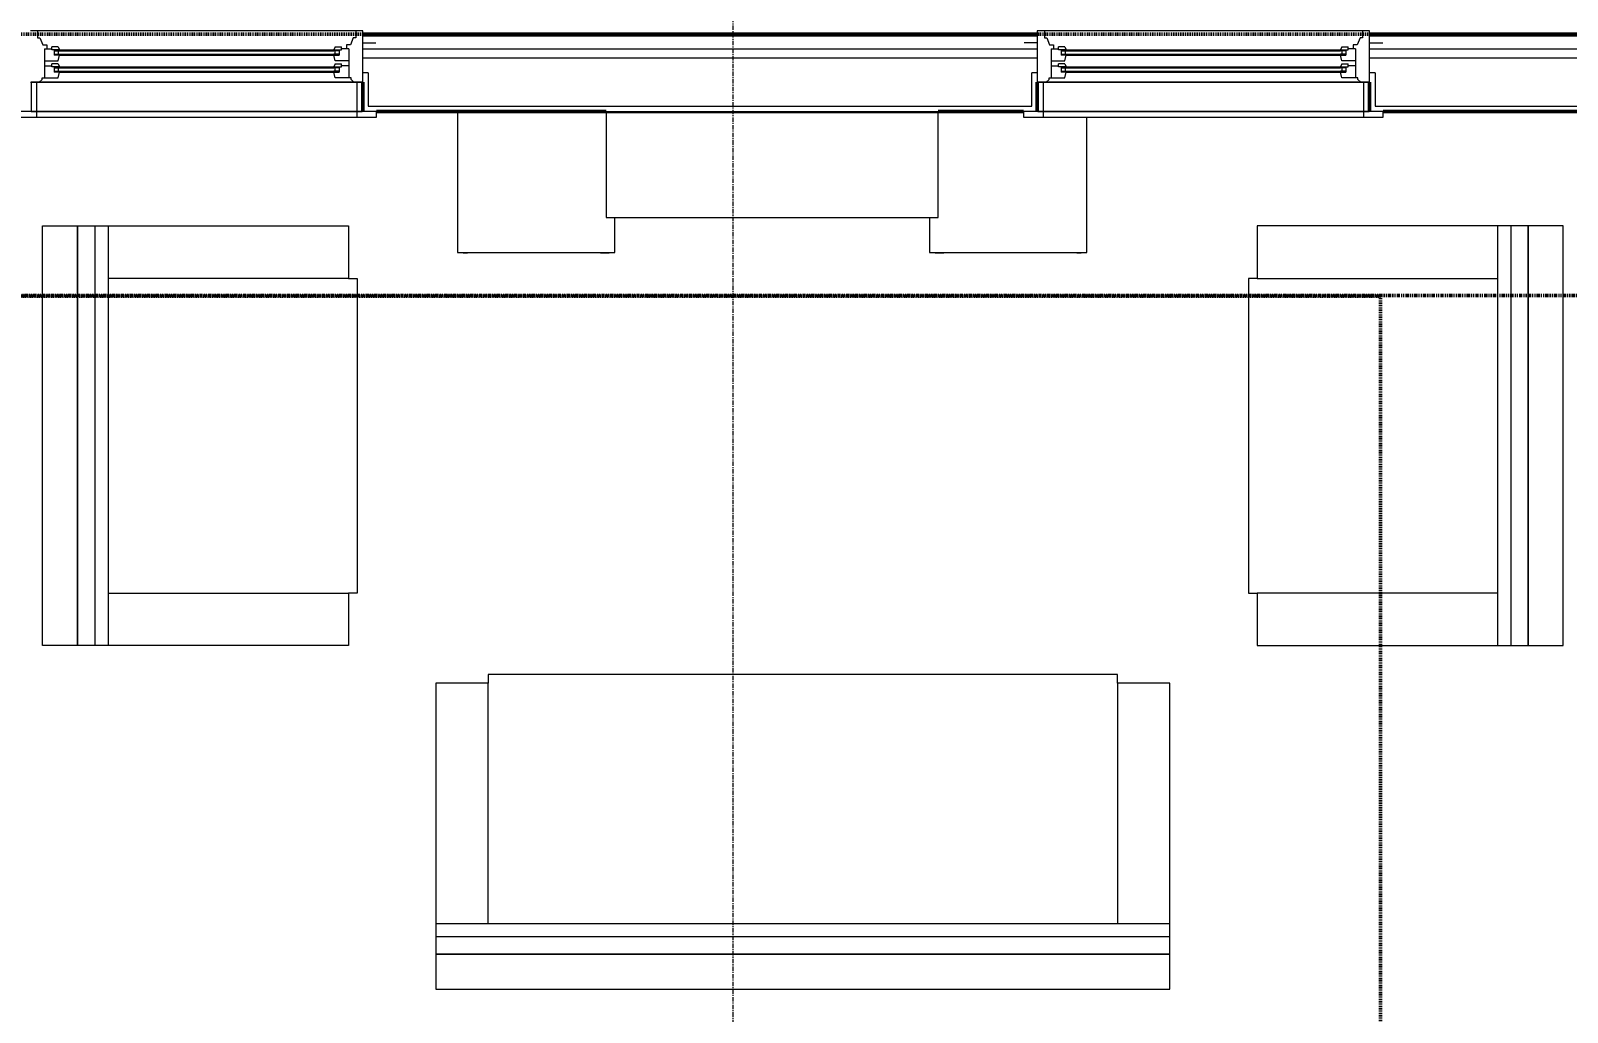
# Model space of a CAD drawing. Header units: inches. Extents: x -4217 to -1814, y 9706 to 12425.
# Drawn here: x -2253.7 to -2077.9, y 12006.7 to 12119 of the extents above; entities that cross this region are included whole.
import ezdxf

# ---------------------------------------------------------------- set-up
doc = ezdxf.new("R2010")
doc.units = ezdxf.units.IN
doc.header["$MEASUREMENT"] = 0
for name, pattern in [('Dash 1_16_', [0.125, 0.0625, -0.0625]), ('Double Dash 3_8_', [1, 0.375, -0.125, 0.125, -0.125, 0.125, -0.125]), ('Grid Line 1_2_', [0.875, 0.5, -0.125, 0.125, -0.125])]:
    doc.linetypes.add(name, pattern=pattern)
for name, color, linetype, lineweight in [('A-ANNO-DIMS', 211, 'Continuous', 9), ('A-ANNO-DIMS-96', 211, 'Continuous', 9), ('A-GLAZ-3', 7, 'Continuous', 9), ('A-GLAZ-4', 50, 'Continuous', 20), ('A-WALL-3', 250, 'Continuous', 50), ('A-WALL-4', 10, 'Continuous', 13), ('C-PROP-LINE-1', 250, 'Double Dash 3_8_', 50), ('C-PROP-LINE-2', 91, 'Dash 1_16_', 50), ('I-FURN', 30, 'Continuous', 9), ('I-FURN-1', 7, 'Continuous', 9), ('S-GRID-1', 1, 'Grid Line 1_2_', 9)]:
    doc.layers.add(name, color=color, linetype=linetype, lineweight=lineweight)
doc.styles.add('Century Gothic', font='ufonts.com_century-gothic.ttf', dxfattribs={"height": 9})
doc.dimstyles.new('OD__1_8__Tol__', dxfattribs={"dimscale": 12, "dimtxt": 9.397514, "dimasz": 1, "dimexe": 0.75, "dimexo": 0.5, "dimgap": 0.125, "dimtad": 1, "dimdec": 3, "dimrnd": 0.125, "dimzin": 3, "dimdsep": 46, "dimlunit": 4, "dimtxsty": 'Century Gothic', "dimblk1": 'OBLIQUE', "dimblk2": 'OBLIQUE', "dimsah": 1, "dimcen": 0.09, "dimdle": 0.75, "dimazin": 0, "dimtfac": 1, "dimtdec": 4, "dimtix": 1, "dimtmove": 0, "dimatfit": 3, "dimfxl": 1, "dimtvp": 1, "dimtfill": 1, "dimfrac": 2, "dimtolj": 1, "dimtzin": 0, "dimarcsym": 2})

# ---------------------------------------------------------------- blocks, each defined once
blk = doc.blocks.new('DIMBLOCK1-FLOOR PLAN - 2ND FLOOR')
at = {"layer": 'A-ANNO-DIMS-96'}
for p, q in [((-3857.97, 12120.15), (-3857.97, 12244.86)), ((-2070.67, 12120.15), (-2070.67, 12244.86)), ((-3866.97, 12235.86), (-2061.67, 12235.86)), ((-3857.97, 12235.86), (-3857.97, 12120.15)), ((-2070.67, 12235.86), (-2070.67, 12120.15))]:
    blk.add_line(p, q, dxfattribs=at)
at = {"layer": 'A-ANNO-DIMS-96', "lineweight": 50}
for p, q in [((-3857.97, 12235.86), (-3851.97, 12241.86)), ((-2070.67, 12235.86), (-2064.67, 12241.86)), ((-3857.97, 12235.86), (-3863.97, 12229.86)), ((-2070.67, 12235.86), (-2076.67, 12229.86))]:
    blk.add_line(p, q, dxfattribs=at)
at = {"layer": 'A-ANNO-DIMS-96', "color": 0, "insert": (-3002.06, 12248.89), "char_height": 9, "width": 90.5741, "attachment_point": 1, "line_spacing_factor": 0.984502, "style": 'Century Gothic', "bg_fill": 3, "box_fill_scale": 1.25, "bg_fill_color": 256, "bg_fill_true_color": 13158600, "bg_fill_transparency": 0}
blk.add_mtext('148\' - 11 1/4"', dxfattribs=at)
blk = doc.blocks.new('_Oblique')
at = {"color": 0, "linetype": 'ByBlock', "lineweight": -2}
blk.add_line((-0.5, -0.5), (0.5, 0.5), dxfattribs=at)

msp = doc.modelspace()

# ---------------------------------------------------------------- linework, layer by layer
at = {"layer": 'A-GLAZ-3'}
for p, q in [((-2215.77452, 12113.0894), (-2253.67296, 12113.0894)), ((-2253.67296, 12113.0894), (-2253.67296, 12109.7144)), ((-2253.04796, 12113.0894), (-2253.04796, 12109.7144)), ((-2216.39952, 12113.0894), (-2216.39952, 12109.7144)), ((-2215.77452, 12109.7144), (-2215.77452, 12113.0894)), ((-2100.57452, 12113.0894), (-2138.47296, 12113.0894)), ((-2138.47296, 12113.0894), (-2138.47296, 12109.7144)), ((-2137.84796, 12113.0894), (-2137.84796, 12109.7144)), ((-2101.19952, 12113.0894), (-2101.19952, 12109.7144)), ((-2100.57452, 12109.7144), (-2100.57452, 12113.0894)), ((-2214.14952, 12109.7144), (-2255.29796, 12109.7144)), ((-2255.29796, 12109.0894), (-2214.14952, 12109.0894)), ((-2253.67296, 12109.7144), (-2215.77452, 12109.7144)), ((-2253.04796, 12109.7144), (-2253.04796, 12109.0894)), ((-2216.39952, 12109.7144), (-2216.39952, 12109.0894)), ((-2214.14952, 12109.0894), (-2214.14952, 12109.7144)), ((-2098.94952, 12109.7144), (-2140.09796, 12109.7144)), ((-2140.09796, 12109.7144), (-2140.09796, 12109.0894)), ((-2140.09796, 12109.0894), (-2098.94952, 12109.0894)), ((-2138.47296, 12109.7144), (-2100.57452, 12109.7144)), ((-2137.84796, 12109.7144), (-2137.84796, 12109.0894)), ((-2101.19952, 12109.7144), (-2101.19952, 12109.0894)), ((-2098.94952, 12109.0894), (-2098.94952, 12109.7144))]:
    msp.add_line(p, q, dxfattribs=at)
at = {"layer": 'A-GLAZ-4'}
for p, q in [((-2253.73546, 12113.0894), (-2215.71202, 12113.0894)), ((-2138.53546, 12113.0894), (-2100.51202, 12113.0894))]:
    msp.add_line(p, q, dxfattribs=at)
at = {"layer": 'A-WALL-3'}
for p, q in [((-2215.71202, 12113.0894), (-2215.71202, 12109.7144)), ((-2138.53546, 12109.7144), (-2138.53546, 12113.0894)), ((-2100.51202, 12113.0894), (-2100.51202, 12109.7144)), ((-2214.14952, 12109.7144), (-2187.87076, 12109.7144)), ((-2149.87076, 12109.7144), (-2140.09796, 12109.7144)), ((-2098.94952, 12109.7144), (-2076.79874, 12109.7144))]:
    msp.add_line(p, q, dxfattribs=at)
at = {"layer": 'A-WALL-4'}
for p, q in [((-2215.08702, 12110.3394), (-2139.16046, 12110.3394)), ((-2099.88702, 12110.3394), (-2076.17374, 12110.3394))]:
    msp.add_line(p, q, dxfattribs=at)
at = {"layer": 'C-PROP-LINE-1'}
msp.add_line((-3833.41046, 12088.68951), (-1910.86928, 12088.68951), dxfattribs=at)
at = {"layer": 'C-PROP-LINE-2'}
for p, q in [((-2099.26202, 12088.5894), (-3832.16202, 12088.5894)), ((-2099.26202, 11277.2894), (-2099.26202, 12088.5894))]:
    msp.add_line(p, q, dxfattribs=at)
at = {"layer": 'I-FURN'}
for p, q in [((-2248.36049, 12096.6394), (-2248.36049, 12048.6394)), ((-2248.36049, 12096.6394), (-2244.86049, 12096.6394)), ((-2248.36049, 12048.6394), (-2248.36049, 12096.6394)), ((-2246.36049, 12096.6394), (-2246.36049, 12048.6394)), ((-2244.86049, 12096.6394), (-2217.36049, 12096.6394)), ((-2244.86049, 12096.6394), (-2244.86049, 12048.6394)), ((-2217.36049, 12096.6394), (-2217.36049, 12090.6394)), ((-2085.86049, 12096.6394), (-2113.36049, 12096.6394)), ((-2113.36049, 12096.6394), (-2113.36049, 12090.6394)), ((-2082.36049, 12096.6394), (-2085.86049, 12096.6394)), ((-2085.86049, 12096.6394), (-2085.86049, 12048.6394)), ((-2084.36049, 12096.6394), (-2084.36049, 12048.6394)), ((-2082.36049, 12096.6394), (-2082.36049, 12048.6394)), ((-2082.36049, 12048.6394), (-2082.36049, 12096.6394)), ((-2217.36049, 12090.6394), (-2244.86049, 12090.6394)), ((-2217.36049, 12090.6394), (-2216.36049, 12090.6394)), ((-2216.36049, 12090.6394), (-2216.36049, 12054.6394)), ((-2113.36049, 12090.6394), (-2114.36049, 12090.6394)), ((-2114.36049, 12090.6394), (-2114.36049, 12054.6394)), ((-2113.36049, 12090.6394), (-2085.86049, 12090.6394)), ((-2244.86049, 12054.6394), (-2217.36049, 12054.6394)), ((-2216.36049, 12054.6394), (-2217.36049, 12054.6394)), ((-2217.36049, 12054.6394), (-2217.36049, 12048.6394)), ((-2114.36049, 12054.6394), (-2113.36049, 12054.6394)), ((-2085.86049, 12054.6394), (-2113.36049, 12054.6394)), ((-2113.36049, 12054.6394), (-2113.36049, 12048.6394)), ((-2244.86049, 12048.6394), (-2248.36049, 12048.6394)), ((-2217.36049, 12048.6394), (-2244.86049, 12048.6394)), ((-2113.36049, 12048.6394), (-2085.86049, 12048.6394)), ((-2085.86049, 12048.6394), (-2082.36049, 12048.6394)), ((-2129.36049, 12045.3144), (-2201.36049, 12045.3144)), ((-2201.36049, 12045.3144), (-2201.36049, 12044.3144)), ((-2129.36049, 12044.3144), (-2129.36049, 12045.3144)), ((-2201.36049, 12044.3144), (-2207.36049, 12044.3144)), ((-2207.36049, 12044.3144), (-2207.36049, 12016.8144)), ((-2201.36049, 12016.8144), (-2201.36049, 12044.3144)), ((-2123.36049, 12044.3144), (-2129.36049, 12044.3144)), ((-2129.36049, 12044.3144), (-2129.36049, 12016.8144)), ((-2123.36049, 12016.8144), (-2123.36049, 12044.3144)), ((-2123.36049, 12016.8144), (-2207.36049, 12016.8144)), ((-2207.36049, 12016.8144), (-2207.36049, 12013.3144)), ((-2123.36049, 12013.3144), (-2123.36049, 12016.8144)), ((-2123.36049, 12015.3144), (-2207.36049, 12015.3144)), ((-2123.36049, 12013.3144), (-2207.36049, 12013.3144)), ((-2207.36049, 12013.3144), (-2123.36049, 12013.3144))]:
    msp.add_line(p, q, dxfattribs=at)
at = {"layer": 'I-FURN-1'}
for p, q in [((-2204.87076, 12109.5894), (-2204.87076, 12109.7144)), ((-2187.87076, 12109.5894), (-2204.87076, 12109.5894)), ((-2187.87076, 12109.5894), (-2204.87076, 12109.5894)), ((-2204.87076, 12109.5894), (-2204.87076, 12093.5894)), ((-2187.87076, 12109.7144), (-2149.87076, 12109.7144)), ((-2187.87076, 12109.5894), (-2187.87076, 12109.7144)), ((-2149.87076, 12109.5894), (-2187.87076, 12109.5894)), ((-2149.87076, 12109.5894), (-2187.87076, 12109.5894)), ((-2187.87076, 12109.5894), (-2187.87076, 12097.5894)), ((-2149.87076, 12109.7144), (-2149.87076, 12109.5894)), ((-2140.09796, 12109.5894), (-2149.87076, 12109.5894)), ((-2149.87076, 12097.5894), (-2149.87076, 12109.5894)), ((-2140.09796, 12109.5894), (-2149.87076, 12109.5894)), ((-2132.87076, 12093.5894), (-2132.87076, 12109.0894)), ((-2252.36049, 12096.6394), (-2248.36049, 12096.6394)), ((-2252.36049, 12048.6394), (-2252.36049, 12096.6394)), ((-2187.87076, 12097.5894), (-2149.87076, 12097.5894)), ((-2186.87076, 12093.5894), (-2186.87076, 12097.5894)), ((-2150.87076, 12097.5894), (-2150.87076, 12093.5894)), ((-2078.36049, 12096.6394), (-2082.36049, 12096.6394)), ((-2078.36049, 12048.6394), (-2078.36049, 12096.6394)), ((-2204.87076, 12093.5894), (-2186.87076, 12093.5894)), ((-2204.21026, 12093.55834), (-2203.72115, 12093.55834)), ((-2203.72115, 12093.55834), (-2203.72115, 12093.58948)), ((-2188.52814, 12093.58948), (-2188.52814, 12093.55759)), ((-2188.52814, 12093.55759), (-2187.53366, 12093.55759)), ((-2187.53366, 12093.55759), (-2187.53366, 12093.58948)), ((-2150.87076, 12093.5894), (-2132.87076, 12093.5894)), ((-2150.20786, 12093.58948), (-2150.20786, 12093.55759)), ((-2150.20786, 12093.55759), (-2149.21338, 12093.55759)), ((-2149.21338, 12093.55759), (-2149.21338, 12093.58948)), ((-2134.02037, 12093.58948), (-2134.02037, 12093.55834)), ((-2134.02037, 12093.55834), (-2133.53126, 12093.55834)), ((-2248.36049, 12048.6394), (-2252.36049, 12048.6394)), ((-2082.36049, 12048.6394), (-2078.36049, 12048.6394)), ((-2207.36049, 12013.3144), (-2207.36049, 12009.3144)), ((-2123.36049, 12009.3144), (-2123.36049, 12013.3144)), ((-2207.36049, 12009.3144), (-2123.36049, 12009.3144))]:
    msp.add_line(p, q, dxfattribs=at)

# ---------------------------------------------------------------- dimensions: what is measured, and where the dimension line sits
at = {"layer": 'A-ANNO-DIMS'}
dim = msp.add_linear_dim(base=(-2070.67374, 12235.85696), p1=(-3857.97374, 12114.1519), p2=(-2070.67374, 12114.1519), dimstyle='OD__1_8__Tol__', override={"dimpost": '<>', "dimfxl": 1787.3}, dxfattribs=at)
dim.commit()
dim.dimension.update_dxf_attribs({"geometry": 'DIMBLOCK1-FLOOR PLAN - 2ND FLOOR', "text_midpoint": (-2964.32374, 12242.58198)})

# ---------------------------------------------------------------- next in the draw order: linework, layer by layer
at = {"layer": 'A-GLAZ-3'}
for p, q in [((-2251.01671, 12116.6519), (-2250.42296, 12116.6519)), ((-2251.01671, 12116.2769), (-2250.42296, 12116.2769)), ((-2250.54796, 12116.6519), (-2250.54796, 12116.2769)), ((-2250.42296, 12116.7769), (-2219.02452, 12116.7769)), ((-2250.42296, 12116.6519), (-2219.02452, 12116.6519)), ((-2250.42296, 12116.2769), (-2219.02452, 12116.2769)), ((-2250.42296, 12116.1519), (-2219.02452, 12116.1519)), ((-2218.43077, 12116.6519), (-2219.02452, 12116.6519)), ((-2218.43077, 12116.2769), (-2219.02452, 12116.2769)), ((-2218.89952, 12116.6519), (-2218.89952, 12116.2769)), ((-2135.81671, 12116.6519), (-2135.22296, 12116.6519)), ((-2135.81671, 12116.2769), (-2135.22296, 12116.2769)), ((-2135.34796, 12116.6519), (-2135.34796, 12116.2769)), ((-2135.22296, 12116.7769), (-2103.82452, 12116.7769)), ((-2135.22296, 12116.6519), (-2103.82452, 12116.6519)), ((-2135.22296, 12116.2769), (-2103.82452, 12116.2769)), ((-2135.22296, 12116.1519), (-2103.82452, 12116.1519)), ((-2103.23077, 12116.6519), (-2103.82452, 12116.6519)), ((-2103.23077, 12116.2769), (-2103.82452, 12116.2769)), ((-2103.69952, 12116.6519), (-2103.69952, 12116.2769)), ((-2251.01671, 12114.7144), (-2250.42296, 12114.7144)), ((-2251.01671, 12114.3394), (-2250.42296, 12114.3394)), ((-2250.54796, 12114.7144), (-2250.54796, 12114.3394)), ((-2250.42296, 12114.8394), (-2219.02452, 12114.8394)), ((-2250.42296, 12114.7144), (-2219.02452, 12114.7144)), ((-2250.42296, 12114.3394), (-2219.02452, 12114.3394)), ((-2250.42296, 12114.2144), (-2219.02452, 12114.2144)), ((-2218.43077, 12114.7144), (-2219.02452, 12114.7144)), ((-2218.43077, 12114.3394), (-2219.02452, 12114.3394)), ((-2218.89952, 12114.7144), (-2218.89952, 12114.3394)), ((-2135.81671, 12114.7144), (-2135.22296, 12114.7144)), ((-2135.81671, 12114.3394), (-2135.22296, 12114.3394)), ((-2135.34796, 12114.7144), (-2135.34796, 12114.3394)), ((-2135.22296, 12114.8394), (-2103.82452, 12114.8394)), ((-2135.22296, 12114.7144), (-2103.82452, 12114.7144)), ((-2135.22296, 12114.3394), (-2103.82452, 12114.3394)), ((-2135.22296, 12114.2144), (-2103.82452, 12114.2144)), ((-2103.23077, 12114.7144), (-2103.82452, 12114.7144)), ((-2103.23077, 12114.3394), (-2103.82452, 12114.3394)), ((-2103.69952, 12114.7144), (-2103.69952, 12114.3394))]:
    msp.add_line(p, q, dxfattribs=at)
at = {"layer": 'A-GLAZ-4'}
for p, q in [((-2215.71202, 12118.9644), (-2253.73546, 12118.9644)), ((-2252.92296, 12118.9644), (-2252.92296, 12118.1519)), ((-2216.52452, 12118.9644), (-2216.52452, 12118.1519)), ((-2215.71202, 12113.0894), (-2215.71202, 12118.9644)), ((-2100.51202, 12118.9644), (-2138.53546, 12118.9644)), ((-2138.53546, 12118.9644), (-2138.53546, 12113.0894)), ((-2137.72296, 12118.9644), (-2137.72296, 12118.1519)), ((-2101.32452, 12118.9644), (-2101.32452, 12118.1519)), ((-2100.51202, 12113.0894), (-2100.51202, 12118.9644)), ((-2252.92296, 12118.1519), (-2252.64827, 12118.1519)), ((-2252.64827, 12118.1519), (-2252.32921, 12117.3394)), ((-2252.32921, 12117.3394), (-2251.86046, 12117.3394)), ((-2251.86046, 12117.3394), (-2251.86046, 12116.9019)), ((-2250.57921, 12117.12065), (-2251.29796, 12117.12065)), ((-2251.29796, 12116.7769), (-2251.29796, 12117.12065)), ((-2250.57921, 12117.12065), (-2250.42608, 12116.7769)), ((-2218.86827, 12117.12065), (-2219.02139, 12116.7769)), ((-2218.86827, 12117.12065), (-2218.14952, 12117.12065)), ((-2218.14952, 12116.7769), (-2218.14952, 12117.12065)), ((-2217.58702, 12117.3394), (-2217.58702, 12116.9019)), ((-2217.11827, 12117.3394), (-2217.58702, 12117.3394)), ((-2216.7992, 12118.1519), (-2217.11827, 12117.3394)), ((-2216.52452, 12118.1519), (-2216.7992, 12118.1519)), ((-2215.71202, 12117.5894), (-2214.21202, 12117.5894)), ((-2138.53546, 12117.5894), (-2140.03546, 12117.5894)), ((-2137.72296, 12118.1519), (-2137.44827, 12118.1519)), ((-2137.44827, 12118.1519), (-2137.12921, 12117.3394)), ((-2137.12921, 12117.3394), (-2136.66046, 12117.3394)), ((-2136.66046, 12117.3394), (-2136.66046, 12116.9019)), ((-2135.37921, 12117.12065), (-2136.09796, 12117.12065)), ((-2136.09796, 12116.7769), (-2136.09796, 12117.12065)), ((-2135.37921, 12117.12065), (-2135.22608, 12116.7769)), ((-2103.66827, 12117.12065), (-2103.82139, 12116.7769)), ((-2103.66827, 12117.12065), (-2102.94952, 12117.12065)), ((-2102.94952, 12116.7769), (-2102.94952, 12117.12065)), ((-2102.38702, 12117.3394), (-2102.38702, 12116.9019)), ((-2101.91827, 12117.3394), (-2102.38702, 12117.3394)), ((-2101.5992, 12118.1519), (-2101.91827, 12117.3394)), ((-2101.32452, 12118.1519), (-2101.5992, 12118.1519)), ((-2100.51202, 12117.5894), (-2099.01202, 12117.5894)), ((-2252.14171, 12116.9019), (-2251.29796, 12116.9019)), ((-2252.14171, 12116.9019), (-2252.14171, 12113.5894)), ((-2252.14171, 12115.5269), (-2250.57921, 12115.5269)), ((-2250.42608, 12116.7769), (-2251.29796, 12116.7769)), ((-2251.01671, 12116.7769), (-2251.01671, 12116.1519)), ((-2250.42296, 12116.1519), (-2251.01671, 12116.1519)), ((-2250.57921, 12115.5269), (-2250.42296, 12116.1519)), ((-2219.02452, 12116.1519), (-2218.43077, 12116.1519)), ((-2218.86827, 12115.5269), (-2219.02452, 12116.1519)), ((-2219.02139, 12116.7769), (-2218.14952, 12116.7769)), ((-2217.30577, 12115.5269), (-2218.86827, 12115.5269)), ((-2218.43077, 12116.7769), (-2218.43077, 12116.1519)), ((-2217.30577, 12116.9019), (-2218.14952, 12116.9019)), ((-2217.30577, 12116.9019), (-2217.30577, 12113.5894)), ((-2136.94171, 12116.9019), (-2136.09796, 12116.9019)), ((-2136.94171, 12116.9019), (-2136.94171, 12113.5894)), ((-2136.94171, 12115.5269), (-2135.37921, 12115.5269)), ((-2135.22608, 12116.7769), (-2136.09796, 12116.7769)), ((-2135.81671, 12116.7769), (-2135.81671, 12116.1519)), ((-2135.22296, 12116.1519), (-2135.81671, 12116.1519)), ((-2135.37921, 12115.5269), (-2135.22296, 12116.1519)), ((-2103.82452, 12116.1519), (-2103.23077, 12116.1519)), ((-2103.66827, 12115.5269), (-2103.82452, 12116.1519)), ((-2103.82139, 12116.7769), (-2102.94952, 12116.7769)), ((-2102.10577, 12115.5269), (-2103.66827, 12115.5269)), ((-2103.23077, 12116.7769), (-2103.23077, 12116.1519)), ((-2102.10577, 12116.9019), (-2102.94952, 12116.9019)), ((-2102.10577, 12116.9019), (-2102.10577, 12113.5894)), ((-2252.39171, 12113.36956), (-2252.39171, 12113.5894)), ((-2252.39171, 12113.5894), (-2250.57921, 12113.5894)), ((-2252.14171, 12114.9644), (-2251.29796, 12114.9644)), ((-2250.57921, 12115.18315), (-2251.29796, 12115.18315)), ((-2251.29796, 12114.8394), (-2251.29796, 12115.18315)), ((-2250.42608, 12114.8394), (-2251.29796, 12114.8394)), ((-2251.01671, 12114.8394), (-2251.01671, 12114.2144)), ((-2250.42296, 12114.2144), (-2251.01671, 12114.2144)), ((-2250.57921, 12115.18315), (-2250.42608, 12114.8394)), ((-2250.57921, 12113.5894), (-2250.42296, 12114.2144)), ((-2219.02452, 12114.2144), (-2218.43077, 12114.2144)), ((-2218.86827, 12113.5894), (-2219.02452, 12114.2144)), ((-2218.86827, 12115.18315), (-2219.02139, 12114.8394)), ((-2219.02139, 12114.8394), (-2218.14952, 12114.8394)), ((-2218.86827, 12115.18315), (-2218.14952, 12115.18315)), ((-2217.05577, 12113.5894), (-2218.86827, 12113.5894)), ((-2218.43077, 12114.8394), (-2218.43077, 12114.2144)), ((-2218.14952, 12114.8394), (-2218.14952, 12115.18315)), ((-2217.30577, 12114.9644), (-2218.14952, 12114.9644)), ((-2217.05577, 12113.36956), (-2217.05577, 12113.5894)), ((-2137.19171, 12113.36956), (-2137.19171, 12113.5894)), ((-2137.19171, 12113.5894), (-2135.37921, 12113.5894)), ((-2136.94171, 12114.9644), (-2136.09796, 12114.9644)), ((-2135.37921, 12115.18315), (-2136.09796, 12115.18315)), ((-2136.09796, 12114.8394), (-2136.09796, 12115.18315)), ((-2135.22608, 12114.8394), (-2136.09796, 12114.8394)), ((-2135.81671, 12114.8394), (-2135.81671, 12114.2144)), ((-2135.22296, 12114.2144), (-2135.81671, 12114.2144)), ((-2135.37921, 12115.18315), (-2135.22608, 12114.8394)), ((-2135.37921, 12113.5894), (-2135.22296, 12114.2144)), ((-2103.82452, 12114.2144), (-2103.23077, 12114.2144)), ((-2103.66827, 12113.5894), (-2103.82452, 12114.2144)), ((-2103.66827, 12115.18315), (-2103.82139, 12114.8394)), ((-2103.82139, 12114.8394), (-2102.94952, 12114.8394)), ((-2103.66827, 12115.18315), (-2102.94952, 12115.18315)), ((-2101.85577, 12113.5894), (-2103.66827, 12113.5894)), ((-2103.23077, 12114.8394), (-2103.23077, 12114.2144)), ((-2102.94952, 12114.8394), (-2102.94952, 12115.18315)), ((-2102.10577, 12114.9644), (-2102.94952, 12114.9644)), ((-2101.85577, 12113.36956), (-2101.85577, 12113.5894)), ((-2252.39171, 12113.36956), (-2252.72559, 12113.0894)), ((-2217.05577, 12113.36956), (-2216.72189, 12113.0894)), ((-2137.19171, 12113.36956), (-2137.52559, 12113.0894)), ((-2101.85577, 12113.36956), (-2101.52189, 12113.0894))]:
    msp.add_line(p, q, dxfattribs=at)
at = {"layer": 'A-WALL-3'}
for p, q in [((-2138.53546, 12118.5894), (-2215.71202, 12118.5894)), ((-2067.92374, 12118.5894), (-2100.51202, 12118.5894))]:
    msp.add_line(p, q, dxfattribs=at)
at = {"layer": 'A-WALL-4'}
for p, q in [((-2138.53546, 12118.3394), (-2215.71202, 12118.3394)), ((-2068.17374, 12118.3394), (-2100.51202, 12118.3394)), ((-2138.53546, 12116.8394), (-2215.71202, 12116.8394)), ((-2138.53546, 12115.8394), (-2215.71202, 12115.8394)), ((-2069.67374, 12116.8394), (-2100.51202, 12116.8394)), ((-2070.67374, 12115.8394), (-2100.51202, 12115.8394)), ((-2215.08702, 12114.1519), (-2215.71202, 12114.1519)), ((-2215.08702, 12114.1519), (-2215.08702, 12110.3394)), ((-2139.16046, 12110.3394), (-2139.16046, 12114.1519)), ((-2138.53546, 12114.1519), (-2139.16046, 12114.1519)), ((-2099.88702, 12114.1519), (-2100.51202, 12114.1519)), ((-2099.88702, 12114.1519), (-2099.88702, 12110.3394))]:
    msp.add_line(p, q, dxfattribs=at)
at = {"layer": 'C-PROP-LINE-2'}
msp.add_line((-2068.92374, 12118.5894), (-2523.72374, 12118.5894), dxfattribs=at)
at = {"layer": 'S-GRID-1'}
msp.add_line((-2173.32374, 9836.17969), (-2173.32374, 12376.79045), dxfattribs=at)

doc.saveas('drawing.dxf')
